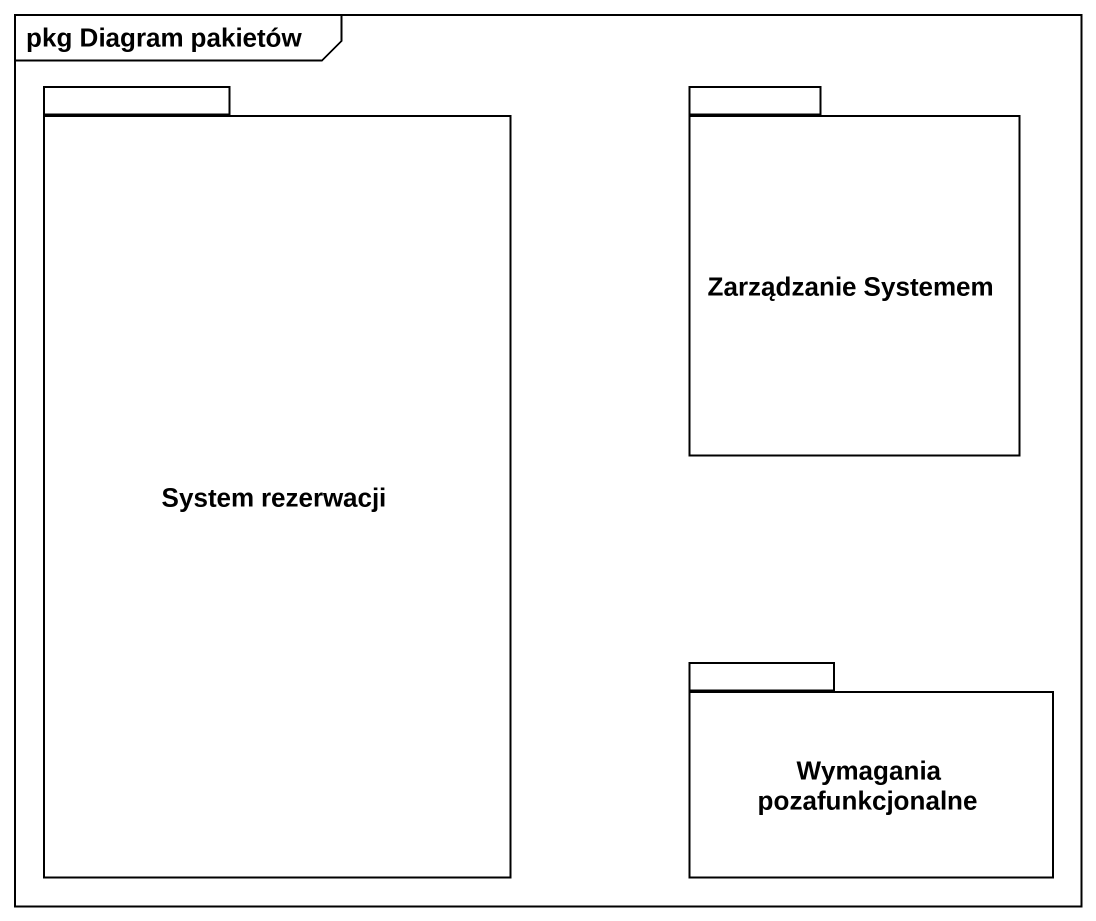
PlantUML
@startuml
mainframe pkg Diagram pakietów
package "System rezerwacji" as System_rezerwacji {
}
package "Zarządzanie Systemem" as Zarządzanie_Systemem {
}
package "Wymagania pozafunkcjonalne" as Wymagania_pozafunkcjonalne {
}
@enduml
